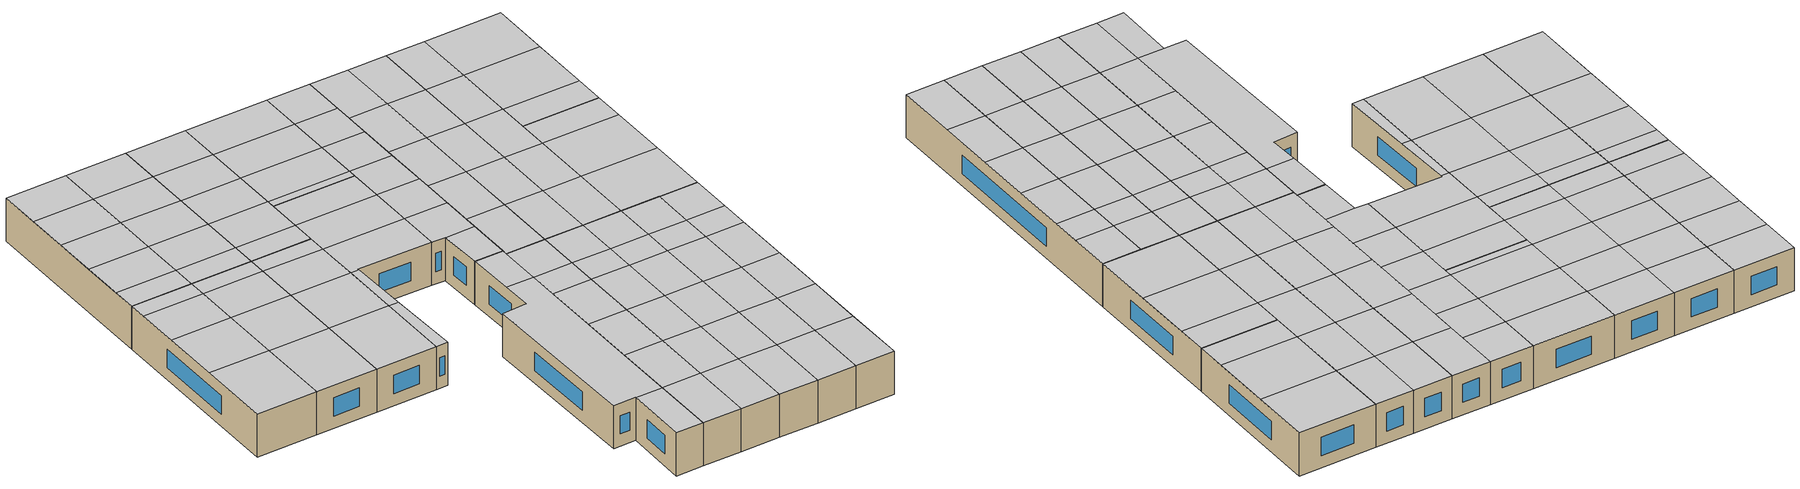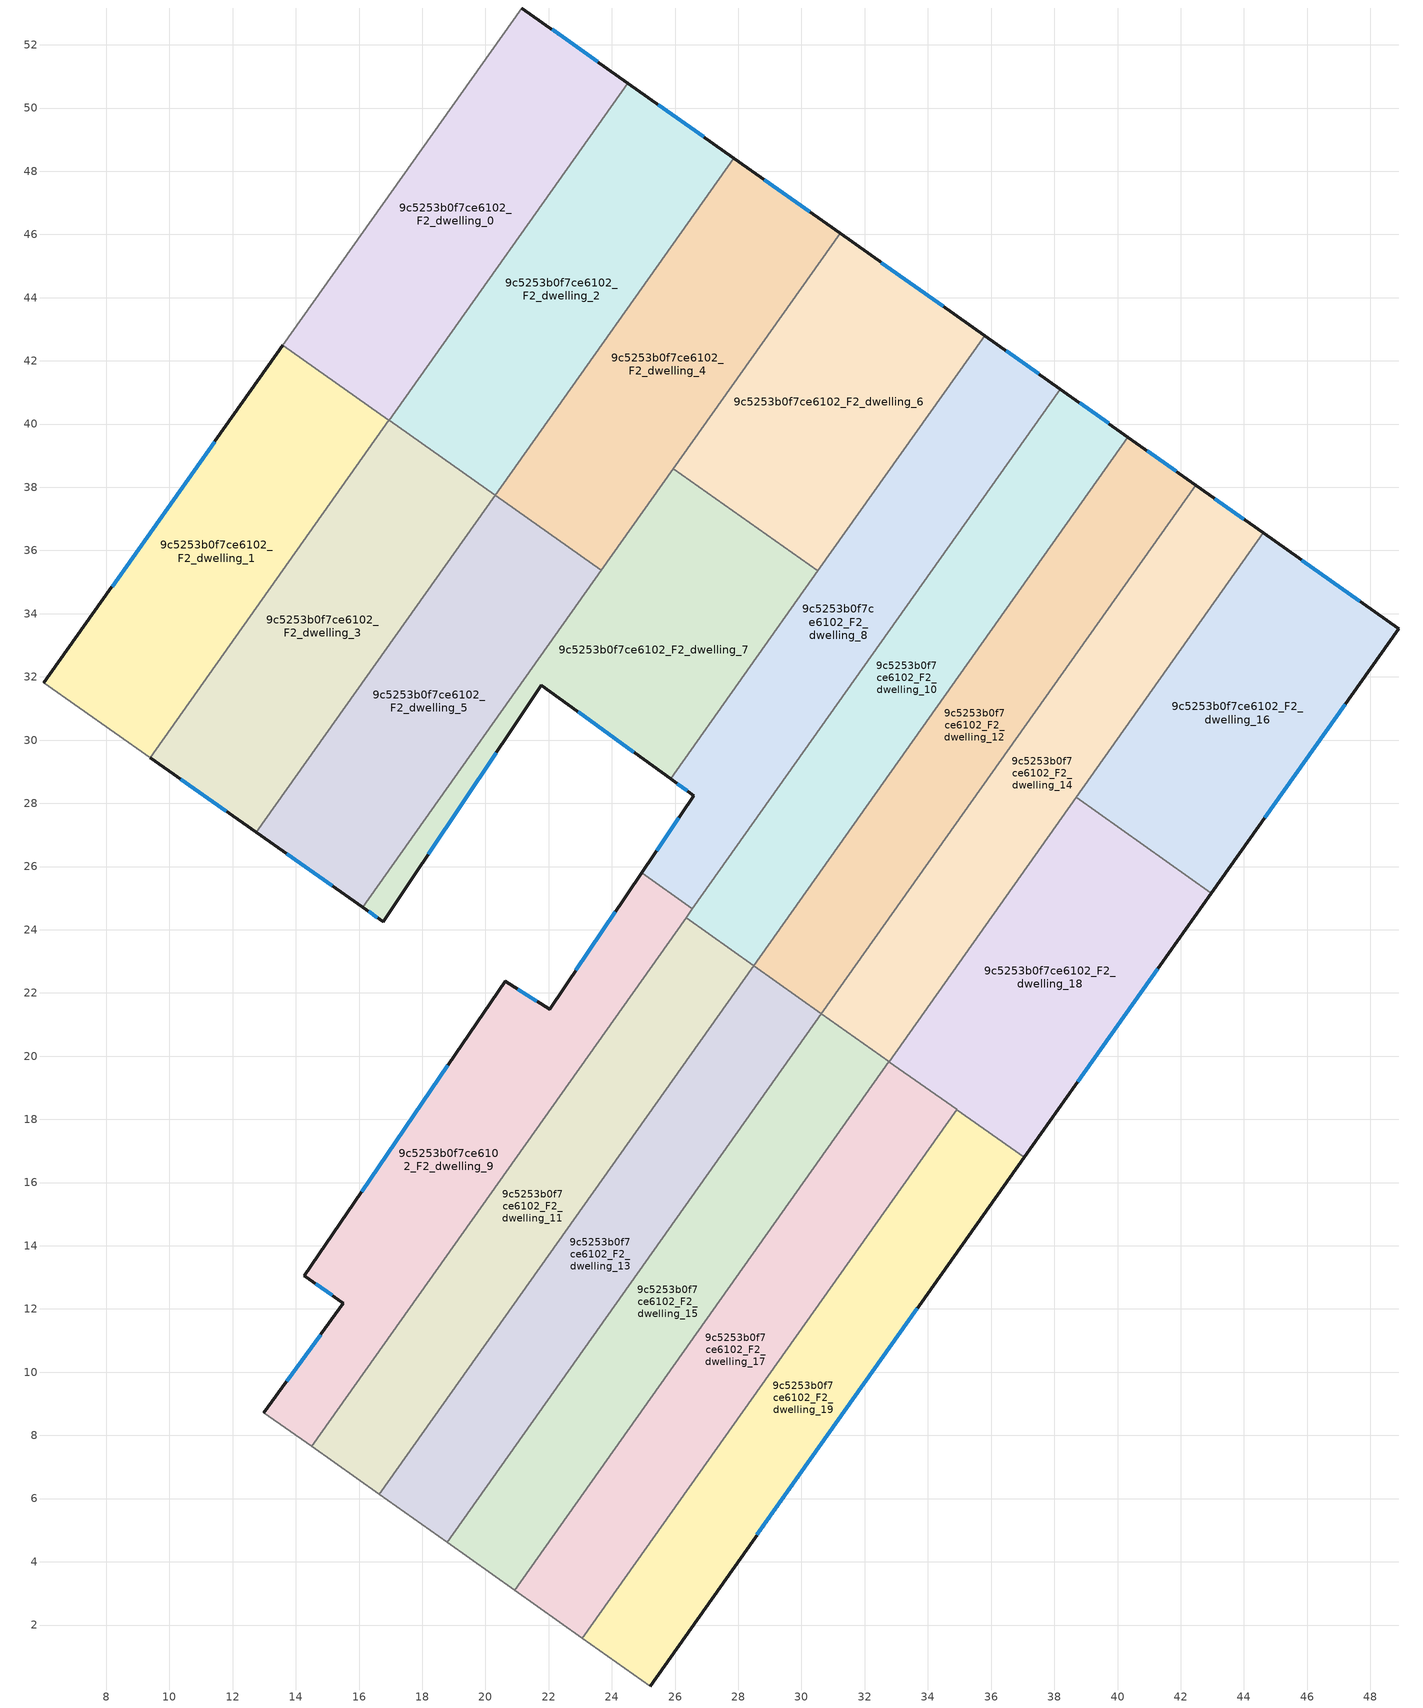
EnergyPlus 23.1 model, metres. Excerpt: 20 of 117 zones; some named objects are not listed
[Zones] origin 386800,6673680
9c5253b0f7ce6102_F2_dwelling_0
 floor to 9c5253b0f7ce6102_F1_dwelling_0 (EU_floor_Construction): 24.51,50.79 16.95,40.12 13.59,42.49 21.15,53.17 z6
 wall outside (EU_wall_Construction): 24.51,50.79 21.15,53.17 z6:9
 wall to 9c5253b0f7ce6102_F2_dwelling_1 (EU_wall_Construction): 13.59,42.49 16.95,40.12 z6:9
 wall adiabatic (EU_wall_Construction): 21.15,53.17 13.59,42.49 z6:9
 wall to 9c5253b0f7ce6102_F2_dwelling_2 (EU_wall_Construction): 16.95,40.12 24.51,50.79 z6:9
 window (EU_Window_Construction): 23.55,51.47 22.11,52.49 z6.86:8.14
 ceiling to 9c5253b0f7ce6102_F3_dwelling_2 (EU_floor_Construction): 19.54,43.79 21.2,46.12 17.85,48.5 16.19,46.16 z9
 ceiling to 9c5253b0f7ce6102_F3_dwelling_1 (EU_floor_Construction): 21.2,46.12 22.85,48.46 19.5,50.83 17.85,48.5 z9
 ceiling to 9c5253b0f7ce6102_F3_dwelling_3 (EU_floor_Construction): 17.89,41.45 19.54,43.79 16.19,46.16 14.54,43.83 z9
 ceiling to 9c5253b0f7ce6102_F3_dwelling_0 (EU_floor_Construction): 22.85,48.46 24.51,50.79 21.15,53.17 19.5,50.83 z9
 ceiling to 9c5253b0f7ce6102_F3_dwelling_4 (EU_floor_Construction): 16.95,40.12 17.89,41.45 14.54,43.83 13.59,42.49 z9
9c5253b0f7ce6102_F2_dwelling_1
 floor to 9c5253b0f7ce6102_F1_dwelling_1 (EU_floor_Construction): 16.95,40.12 9.39,29.44 6.03,31.81 13.59,42.49 z6
 wall outside (EU_wall_Construction): 13.59,42.49 6.03,31.81 z6:9
 wall adiabatic (EU_wall_Construction): 6.03,31.81 9.39,29.44 z6:9
 wall to 9c5253b0f7ce6102_F2_dwelling_3 (EU_wall_Construction): 9.39,29.44 16.95,40.12 z6:9
 window (EU_Window_Construction): 11.43,39.44 8.19,34.86 z6.86:8.14
 ceiling to 9c5253b0f7ce6102_F3_dwelling_7 (EU_floor_Construction): 9.39,29.44 12.27,33.51 8.92,35.89 6.03,31.81 z9
 ceiling to 9c5253b0f7ce6102_F3_dwelling_6 (EU_floor_Construction): 12.27,33.51 14.57,36.75 11.21,39.13 8.92,35.89 z9
 ceiling to 9c5253b0f7ce6102_F3_dwelling_5 (EU_floor_Construction): 14.57,36.75 16.24,39.12 12.88,41.49 11.21,39.13 z9
 ceiling to 9c5253b0f7ce6102_F3_dwelling_4 (EU_floor_Construction): 16.24,39.12 16.95,40.12 13.59,42.49 12.88,41.49 z9
9c5253b0f7ce6102_F2_dwelling_10
 floor to 9c5253b0f7ce6102_F1_dwelling_10 (EU_floor_Construction): 40.33,39.59 28.49,22.86 26.35,24.38 38.19,41.1 z6
 wall outside (EU_wall_Construction): 40.33,39.59 38.19,41.1 z6:9
 wall to 9c5253b0f7ce6102_F2_dwelling_12 (EU_wall_Construction): 28.49,22.86 40.33,39.59 z6:9
 wall to 9c5253b0f7ce6102_F2_dwelling_11 (EU_wall_Construction): 26.35,24.38 28.49,22.86 z6:9
 wall to 9c5253b0f7ce6102_F2_dwelling_8 (EU_wall_Construction): 38.19,41.1 26.55,24.66 z6:9
 wall to 9c5253b0f7ce6102_F2_dwelling_9 (EU_wall_Construction): 26.55,24.66 26.35,24.38 z6:9
 window (EU_Window_Construction): 39.72,40.02 38.8,40.67 z6.86:8.14
 ceiling adiabatic (EU_roof_Construction): 28.49,22.86 30.89,26.26 28.75,27.77 26.35,24.38 z9
 ceiling to 9c5253b0f7ce6102_F3_dwelling_11 (EU_floor_Construction): 33.22,29.55 35.59,32.9 33.45,34.41 31.08,31.07 z9
 ceiling to 9c5253b0f7ce6102_F3_dwelling_10 (EU_floor_Construction): 35.59,32.9 37.96,36.24 35.82,37.76 33.45,34.41 z9
 ceiling to 9c5253b0f7ce6102_F3_dwelling_9 (EU_floor_Construction): 37.96,36.24 40.33,39.59 38.19,41.1 35.82,37.76 z9
 ceiling to 9c5253b0f7ce6102_F3_dwelling_12 (EU_floor_Construction): 30.89,26.26 33.22,29.55 31.08,31.07 28.75,27.77 z9
9c5253b0f7ce6102_F2_dwelling_11
 floor to 9c5253b0f7ce6102_F1_dwelling_11 (EU_floor_Construction): 28.49,22.86 16.64,6.13 14.5,7.65 26.35,24.38 z6
 wall to 9c5253b0f7ce6102_F2_dwelling_13 (EU_wall_Construction): 16.64,6.13 28.49,22.86 z6:9
 wall adiabatic (EU_wall_Construction): 14.5,7.65 16.64,6.13 z6:9
 wall to 9c5253b0f7ce6102_F2_dwelling_9 (EU_wall_Construction): 26.35,24.38 14.5,7.65 z6:9
 ceiling to 9c5253b0f7ce6102_F3_dwelling_18 (EU_floor_Construction): 16.64,6.13 19.11,9.62 16.97,11.14 14.5,7.65 z9
 ceiling to 9c5253b0f7ce6102_F3_dwelling_17 (EU_floor_Construction): 19.12,9.62 21.38,12.82 19.24,14.34 16.97,11.14 z9
 ceiling to 9c5253b0f7ce6102_F3_dwelling_16 (EU_floor_Construction): 21.38,12.82 23.55,15.88 21.41,17.4 19.24,14.34 z9
 ceiling to 9c5253b0f7ce6102_F3_dwelling_14 (EU_floor_Construction): 26.84,20.54 28.49,22.86 26.35,24.38 24.7,22.05 z9
 ceiling to 9c5253b0f7ce6102_F3_dwelling_8 (EU_floor_Construction): 25.68,18.9 26.84,20.54 24.7,22.05 23.54,20.42 z9
 ceiling to 9c5253b0f7ce6102_F3_dwelling_15 (EU_floor_Construction): 23.55,15.88 25.68,18.9 23.54,20.42 21.41,17.4 z9
9c5253b0f7ce6102_F2_dwelling_12
 floor to 9c5253b0f7ce6102_F1_dwelling_12 (EU_floor_Construction): 42.47,38.07 30.63,21.34 28.49,22.86 40.33,39.59 z6
 wall outside (EU_wall_Construction): 42.47,38.07 40.33,39.59 z6:9
 wall to 9c5253b0f7ce6102_F2_dwelling_13 (EU_wall_Construction): 28.49,22.86 30.63,21.34 z6:9
 wall to 9c5253b0f7ce6102_F2_dwelling_14 (EU_wall_Construction): 30.63,21.35 42.47,38.07 z6:9
 window (EU_Window_Construction): 41.86,38.5 40.94,39.15 z6.86:8.14
 ceiling to 9c5253b0f7ce6102_F3_dwelling_9 (EU_floor_Construction): 40.1,34.72 42.47,38.07 40.33,39.59 37.96,36.24 z9
 ceiling to 9c5253b0f7ce6102_F3_dwelling_13 (EU_floor_Construction): 30.63,21.34 33.03,24.74 30.89,26.26 28.49,22.86 z9
 ceiling to 9c5253b0f7ce6102_F3_dwelling_11 (EU_floor_Construction): 35.36,28.03 37.73,31.38 35.59,32.9 33.22,29.55 z9
 ceiling to 9c5253b0f7ce6102_F3_dwelling_10 (EU_floor_Construction): 37.73,31.38 40.1,34.72 37.96,36.24 35.59,32.9 z9
 ceiling to 9c5253b0f7ce6102_F3_dwelling_12 (EU_floor_Construction): 33.03,24.74 35.36,28.03 33.22,29.55 30.89,26.26 z9
9c5253b0f7ce6102_F2_dwelling_13
 floor to 9c5253b0f7ce6102_F1_dwelling_13 (EU_floor_Construction): 30.63,21.34 18.78,4.62 16.64,6.13 28.49,22.86 z6
 wall adiabatic (EU_wall_Construction): 16.64,6.13 18.78,4.62 z6:9
 wall to 9c5253b0f7ce6102_F2_dwelling_15 (EU_wall_Construction): 18.78,4.62 30.63,21.34 z6:9
 ceiling to 9c5253b0f7ce6102_F3_dwelling_17 (EU_floor_Construction): 21.26,8.11 23.52,11.31 21.38,12.82 19.12,9.62 z9
 ceiling to 9c5253b0f7ce6102_F3_dwelling_16 (EU_floor_Construction): 23.52,11.31 25.69,14.37 23.55,15.88 21.38,12.82 z9
 ceiling to 9c5253b0f7ce6102_F3_dwelling_18 (EU_floor_Construction): 18.78,4.62 21.26,8.11 19.11,9.62 16.64,6.13 z9
 ceiling to 9c5253b0f7ce6102_F3_dwelling_15 (EU_floor_Construction): 25.69,14.37 27.83,17.39 25.68,18.9 23.55,15.88 z9
 ceiling to 9c5253b0f7ce6102_F3_dwelling_14 (EU_floor_Construction): 28.98,19.02 30.63,21.34 28.49,22.86 26.84,20.54 z9
 ceiling to 9c5253b0f7ce6102_F3_dwelling_8 (EU_floor_Construction): 27.83,17.39 28.98,19.02 26.84,20.54 25.68,18.9 z9
9c5253b0f7ce6102_F2_dwelling_14
 floor to 9c5253b0f7ce6102_F1_dwelling_14 (EU_floor_Construction): 44.61,36.55 32.77,19.83 30.63,21.35 42.47,38.07 z6
 wall outside (EU_wall_Construction): 44.61,36.55 42.47,38.07 z6:9
 wall to 9c5253b0f7ce6102_F2_dwelling_16 (EU_wall_Construction): 38.69,28.19 44.61,36.55 z6:9
 wall to 9c5253b0f7ce6102_F2_dwelling_15 (EU_wall_Construction): 30.63,21.35 32.77,19.83 z6:9
 wall to 9c5253b0f7ce6102_F2_dwelling_18 (EU_wall_Construction): 32.77,19.83 38.69,28.19 z6:9
 window (EU_Window_Construction): 44,36.99 43.08,37.64 z6.86:8.14
 ceiling to 9c5253b0f7ce6102_F3_dwelling_11 (EU_floor_Construction): 37.51,26.52 39.87,29.86 37.73,31.38 35.36,28.03 z9
 ceiling to 9c5253b0f7ce6102_F3_dwelling_12 (EU_floor_Construction): 35.18,23.23 37.51,26.52 35.36,28.03 33.03,24.74 z9
 ceiling to 9c5253b0f7ce6102_F3_dwelling_13 (EU_floor_Construction): 32.77,19.83 35.18,23.23 33.03,24.74 30.63,21.35 z9
 ceiling to 9c5253b0f7ce6102_F3_dwelling_9 (EU_floor_Construction): 42.24,33.21 44.61,36.55 42.47,38.07 40.1,34.72 z9
 ceiling adiabatic (EU_roof_Construction): 39.87,29.86 42.24,33.21 40.1,34.72 37.73,31.38 z9
9c5253b0f7ce6102_F2_dwelling_15
 floor to 9c5253b0f7ce6102_F1_dwelling_15 (EU_floor_Construction): 32.77,19.83 20.92,3.1 18.78,4.62 30.63,21.34 z6
 wall adiabatic (EU_wall_Construction): 18.78,4.62 20.92,3.1 z6:9
 wall to 9c5253b0f7ce6102_F2_dwelling_17 (EU_wall_Construction): 20.92,3.1 32.77,19.83 z6:9
 ceiling to 9c5253b0f7ce6102_F3_dwelling_16 (EU_floor_Construction): 25.66,9.79 27.83,12.85 25.69,14.37 23.52,11.31 z9
 ceiling to 9c5253b0f7ce6102_F3_dwelling_17 (EU_floor_Construction): 23.4,6.59 25.66,9.79 23.52,11.31 21.26,8.11 z9
 ceiling to 9c5253b0f7ce6102_F3_dwelling_14 (EU_floor_Construction): 31.12,17.5 32.77,19.83 30.63,21.34 28.98,19.02 z9
 ceiling to 9c5253b0f7ce6102_F3_dwelling_8 (EU_floor_Construction): 29.97,15.87 31.12,17.5 28.98,19.02 27.83,17.39 z9
 ceiling to 9c5253b0f7ce6102_F3_dwelling_18 (EU_floor_Construction): 20.92,3.1 23.4,6.59 21.26,8.11 18.78,4.62 z9
 ceiling to 9c5253b0f7ce6102_F3_dwelling_15 (EU_floor_Construction): 27.83,12.85 29.97,15.87 27.83,17.39 25.69,14.37 z9
9c5253b0f7ce6102_F2_dwelling_16
 floor to 9c5253b0f7ce6102_F1_dwelling_16 (EU_floor_Construction): 48.89,33.52 42.97,25.16 38.69,28.19 44.61,36.55 z6
 wall outside (EU_wall_Construction): 42.97,25.16 48.89,33.52 44.61,36.55 z6:9
 wall to 9c5253b0f7ce6102_F2_dwelling_18 (EU_wall_Construction): 38.69,28.19 42.97,25.16 z6:9
 window (EU_Window_Construction): 47.67,34.39 45.84,35.69 / 44.66,27.55 47.2,31.13 z6.86:8.14
 ceiling to 9c5253b0f7ce6102_F3_dwelling_10 (EU_floor_Construction): 44.16,26.83 46.52,30.18 42.24,33.21 39.87,29.86 z9
 ceiling to 9c5253b0f7ce6102_F3_dwelling_9 (EU_floor_Construction): 46.52,30.18 48.89,33.52 44.61,36.55 42.24,33.21 z9
 ceiling to 9c5253b0f7ce6102_F3_dwelling_11 (EU_floor_Construction): 42.97,25.16 44.16,26.83 39.87,29.86 38.69,28.19 z9
9c5253b0f7ce6102_F2_dwelling_17
 floor to 9c5253b0f7ce6102_F1_dwelling_17 (EU_floor_Construction): 34.91,18.31 23.07,1.59 20.92,3.1 32.77,19.83 z6
 wall adiabatic (EU_wall_Construction): 20.92,3.1 23.07,1.59 z6:9
 wall to 9c5253b0f7ce6102_F2_dwelling_18 (EU_wall_Construction): 34.91,18.31 32.77,19.83 z6:9
 wall to 9c5253b0f7ce6102_F2_dwelling_19 (EU_wall_Construction): 23.07,1.59 34.91,18.31 z6:9
 ceiling to 9c5253b0f7ce6102_F3_dwelling_14 (EU_floor_Construction): 33.26,15.99 34.91,18.31 32.77,19.83 31.12,17.5 z9
 ceiling to 9c5253b0f7ce6102_F3_dwelling_15 (EU_floor_Construction): 29.97,11.34 32.11,14.36 29.97,15.87 27.83,12.85 z9
 ceiling to 9c5253b0f7ce6102_F3_dwelling_16 (EU_floor_Construction): 27.8,8.28 29.97,11.34 27.83,12.85 25.66,9.79 z9
 ceiling to 9c5253b0f7ce6102_F3_dwelling_8 (EU_floor_Construction): 32.11,14.36 33.26,15.99 31.12,17.5 29.97,15.87 z9
 ceiling to 9c5253b0f7ce6102_F3_dwelling_17 (EU_floor_Construction): 25.54,5.08 27.8,8.28 25.66,9.79 23.4,6.59 z9
 ceiling to 9c5253b0f7ce6102_F3_dwelling_18 (EU_floor_Construction): 23.07,1.59 25.54,5.08 23.4,6.59 20.92,3.1 z9
9c5253b0f7ce6102_F2_dwelling_18
 floor to 9c5253b0f7ce6102_F1_dwelling_18 (EU_floor_Construction): 42.97,25.16 37.05,16.79 32.77,19.83 38.69,28.19 z6
 wall outside (EU_wall_Construction): 37.05,16.79 42.97,25.16 z6:9
 wall to 9c5253b0f7ce6102_F2_dwelling_19 (EU_wall_Construction): 34.91,18.31 37.05,16.79 z6:9
 window (EU_Window_Construction): 38.74,19.18 41.28,22.77 z6.86:8.14
 ceiling to 9c5253b0f7ce6102_F3_dwelling_12 (EU_floor_Construction): 39.46,20.2 41.79,23.49 37.51,26.52 35.18,23.23 z9
 ceiling to 9c5253b0f7ce6102_F3_dwelling_11 (EU_floor_Construction): 41.79,23.49 42.97,25.16 38.69,28.19 37.51,26.52 z9
 ceiling to 9c5253b0f7ce6102_F3_dwelling_13 (EU_floor_Construction): 37.05,16.8 39.46,20.2 35.18,23.23 32.77,19.83 z9
9c5253b0f7ce6102_F2_dwelling_19
 floor to 9c5253b0f7ce6102_F1_dwelling_19 (EU_floor_Construction): 37.05,16.79 25.21,0.07 23.07,1.59 34.91,18.31 z6
 wall outside (EU_wall_Construction): 25.21,0.07 37.05,16.79 z6:9
 wall adiabatic (EU_wall_Construction): 23.07,1.59 25.21,0.07 z6:9
 window (EU_Window_Construction): 28.59,4.85 33.66,12.02 z6.86:8.14
 ceiling to 9c5253b0f7ce6102_F3_dwelling_15 (EU_floor_Construction): 32.11,9.82 34.25,12.84 32.11,14.36 29.97,11.34 z9
 ceiling to 9c5253b0f7ce6102_F3_dwelling_17 (EU_floor_Construction): 27.68,3.56 29.94,6.76 27.8,8.28 25.54,5.08 z9
 ceiling adiabatic (EU_roof_Construction): 25.21,0.07 27.68,3.56 25.54,5.08 23.07,1.59 z9
 ceiling to 9c5253b0f7ce6102_F3_dwelling_16 (EU_floor_Construction): 29.94,6.76 32.11,9.82 29.97,11.34 27.8,8.28 z9
 ceiling to 9c5253b0f7ce6102_F3_dwelling_8 (EU_floor_Construction): 34.25,12.84 35.4,14.47 33.26,15.99 32.11,14.36 z9
 ceiling to 9c5253b0f7ce6102_F3_dwelling_14 (EU_floor_Construction): 35.4,14.47 37.05,16.79 34.91,18.31 33.26,15.99 z9
9c5253b0f7ce6102_F2_dwelling_2
 floor to 9c5253b0f7ce6102_F1_dwelling_2 (EU_floor_Construction): 27.86,48.42 20.3,37.74 16.95,40.12 24.51,50.79 z6
 wall outside (EU_wall_Construction): 27.86,48.42 24.51,50.79 z6:9
 wall to 9c5253b0f7ce6102_F2_dwelling_3 (EU_wall_Construction): 16.95,40.12 20.3,37.74 z6:9
 wall to 9c5253b0f7ce6102_F2_dwelling_4 (EU_wall_Construction): 20.31,37.75 27.86,48.42 z6:9
 window (EU_Window_Construction): 26.9,49.09 25.46,50.11 z6.86:8.14
 ceiling to 9c5253b0f7ce6102_F3_dwelling_3 (EU_floor_Construction): 21.25,39.07 22.9,41.41 19.55,43.79 17.89,41.45 z9
 ceiling to 9c5253b0f7ce6102_F3_dwelling_4 (EU_floor_Construction): 20.3,37.74 21.25,39.07 17.89,41.45 16.95,40.12 z9
 ceiling to 9c5253b0f7ce6102_F3_dwelling_2 (EU_floor_Construction): 22.9,41.41 24.55,43.75 21.2,46.12 19.55,43.79 z9
 ceiling to 9c5253b0f7ce6102_F3_dwelling_1 (EU_floor_Construction): 24.55,43.75 26.21,46.08 22.85,48.46 21.2,46.12 z9
 ceiling to 9c5253b0f7ce6102_F3_dwelling_0 (EU_floor_Construction): 26.21,46.08 27.86,48.42 24.51,50.79 22.85,48.46 z9
9c5253b0f7ce6102_F2_dwelling_3
 floor to 9c5253b0f7ce6102_F1_dwelling_3 (EU_floor_Construction): 20.3,37.74 12.75,27.08 9.39,29.44 16.95,40.12 z6
 wall outside (EU_wall_Construction): 9.39,29.44 12.75,27.08 z6:9
 wall to 9c5253b0f7ce6102_F2_dwelling_5 (EU_wall_Construction): 12.75,27.08 20.3,37.74 z6:9
 window (EU_Window_Construction): 10.35,28.77 11.79,27.75 z6.86:8.14
 ceiling to 9c5253b0f7ce6102_F3_dwelling_6 (EU_floor_Construction): 15.63,31.14 17.92,34.38 14.57,36.75 12.27,33.51 z9
 ceiling to 9c5253b0f7ce6102_F3_dwelling_7 (EU_floor_Construction): 12.75,27.08 15.63,31.14 12.27,33.51 9.39,29.44 z9
 ceiling to 9c5253b0f7ce6102_F3_dwelling_5 (EU_floor_Construction): 17.92,34.38 19.59,36.74 16.24,39.11 14.57,36.75 z9
 ceiling to 9c5253b0f7ce6102_F3_dwelling_4 (EU_floor_Construction): 19.59,36.74 20.3,37.74 16.95,40.12 16.24,39.11 z9
9c5253b0f7ce6102_F2_dwelling_4
 floor to 9c5253b0f7ce6102_F1_dwelling_4 (EU_floor_Construction): 31.22,46.04 23.67,35.37 20.31,37.75 27.86,48.42 z6
 wall outside (EU_wall_Construction): 31.22,46.04 27.86,48.42 z6:9
 wall to 9c5253b0f7ce6102_F2_dwelling_5 (EU_wall_Construction): 20.31,37.75 23.67,35.37 z6:9
 wall to 9c5253b0f7ce6102_F2_dwelling_6 (EU_wall_Construction): 25.95,38.59 31.22,46.04 z6:9
 wall to 9c5253b0f7ce6102_F2_dwelling_7 (EU_wall_Construction): 23.67,35.37 25.95,38.59 z6:9
 window (EU_Window_Construction): 30.26,46.72 28.82,47.74 z6.86:8.14
 ceiling to 9c5253b0f7ce6102_F3_dwelling_1 (EU_floor_Construction): 27.91,41.37 29.57,43.7 26.21,46.08 24.55,43.75 z9
 ceiling to 9c5253b0f7ce6102_F3_dwelling_0 (EU_floor_Construction): 29.57,43.7 31.22,46.04 27.86,48.42 26.21,46.08 z9
 ceiling to 9c5253b0f7ce6102_F3_dwelling_3 (EU_floor_Construction): 24.6,36.7 26.26,39.03 22.9,41.41 21.25,39.07 z9
 ceiling to 9c5253b0f7ce6102_F3_dwelling_2 (EU_floor_Construction): 26.26,39.03 27.91,41.37 24.55,43.75 22.9,41.41 z9
 ceiling to 9c5253b0f7ce6102_F3_dwelling_4 (EU_floor_Construction): 23.67,35.37 24.6,36.7 21.25,39.07 20.31,37.75 z9
9c5253b0f7ce6102_F2_dwelling_5
 floor to 9c5253b0f7ce6102_F1_dwelling_5 (EU_floor_Construction): 23.67,35.37 16.12,24.71 12.75,27.08 20.31,37.75 z6
 wall outside (EU_wall_Construction): 12.75,27.08 16.12,24.71 z6:9
 wall to 9c5253b0f7ce6102_F2_dwelling_7 (EU_wall_Construction): 16.12,24.71 23.67,35.37 z6:9
 window (EU_Window_Construction): 13.71,26.4 15.16,25.39 z6.86:8.14
 ceiling to 9c5253b0f7ce6102_F3_dwelling_5 (EU_floor_Construction): 21.28,32 22.95,34.36 19.59,36.74 17.92,34.38 z9
 ceiling to 9c5253b0f7ce6102_F3_dwelling_4 (EU_floor_Construction): 22.95,34.36 23.67,35.37 20.31,37.75 19.59,36.74 z9
 ceiling adiabatic (EU_roof_Construction): 16.12,24.71 18.98,28.76 15.63,31.14 12.75,27.08 z9
 ceiling to 9c5253b0f7ce6102_F3_dwelling_6 (EU_floor_Construction): 18.98,28.76 21.28,32 17.92,34.38 15.63,31.14 z9
9c5253b0f7ce6102_F2_dwelling_6
 floor to 9c5253b0f7ce6102_F1_dwelling_6 (EU_floor_Construction): 35.79,42.8 30.52,35.36 25.95,38.59 31.22,46.04 z6
 wall outside (EU_wall_Construction): 35.79,42.8 31.22,46.04 z6:9
 wall to 9c5253b0f7ce6102_F2_dwelling_7 (EU_wall_Construction): 25.95,38.59 30.52,35.36 z6:9
 wall to 9c5253b0f7ce6102_F2_dwelling_8 (EU_wall_Construction): 30.52,35.36 35.79,42.8 z6:9
 window (EU_Window_Construction): 34.48,43.73 32.53,45.11 z6.86:8.14
 ceiling to 9c5253b0f7ce6102_F3_dwelling_0 (EU_floor_Construction): 34.14,40.47 35.79,42.8 31.22,46.04 29.57,43.7 z9
 ceiling to 9c5253b0f7ce6102_F3_dwelling_2 (EU_floor_Construction): 30.83,35.79 32.48,38.13 27.91,41.37 26.26,39.03 z9
 ceiling to 9c5253b0f7ce6102_F3_dwelling_1 (EU_floor_Construction): 32.48,38.13 34.14,40.47 29.57,43.7 27.91,41.37 z9
 ceiling to 9c5253b0f7ce6102_F3_dwelling_3 (EU_floor_Construction): 30.52,35.36 30.83,35.79 26.26,39.03 25.95,38.59 z9
9c5253b0f7ce6102_F2_dwelling_7
 floor to 9c5253b0f7ce6102_F1_dwelling_7 (EU_floor_Construction): 30.52,35.36 25.86,28.77 21.77,31.74 16.77,24.25 16.12,24.71 25.95,38.59 z6
 wall outside (EU_wall_Construction): 16.12,24.71 16.77,24.25 21.77,31.74 25.86,28.77 z6:9
 wall to 9c5253b0f7ce6102_F2_dwelling_8 (EU_wall_Construction): 25.86,28.77 30.52,35.36 z6:9
 window (EU_Window_Construction): 22.94,30.89 24.69,29.62 / 18.2,26.39 20.34,29.6 / 16.3,24.58 16.58,24.38 z6.86:8.14
 ceiling to 9c5253b0f7ce6102_F3_dwelling_5 (EU_floor_Construction): 25.86,28.77 27.52,31.12 22.95,34.36 21.28,32 21.73,31.68 21.77,31.74 z9
 ceiling to 9c5253b0f7ce6102_F3_dwelling_6 (EU_floor_Construction): 19.52,28.38 21.73,31.68 21.28,32 18.98,28.76 z9
 ceiling adiabatic (EU_roof_Construction): 16.77,24.25 19.52,28.38 18.98,28.76 16.12,24.71 z9; 27.52,31.12 29.18,33.46 24.6,36.7 22.95,34.36 z9
 ceiling to 9c5253b0f7ce6102_F3_dwelling_3 (EU_floor_Construction): 29.18,33.46 30.52,35.36 25.95,38.59 24.6,36.7 z9
9c5253b0f7ce6102_F2_dwelling_8
 floor to 9c5253b0f7ce6102_F1_dwelling_8 (EU_floor_Construction): 38.19,41.1 26.55,24.66 24.94,25.8 26.59,28.24 25.86,28.77 35.79,42.8 z6
 wall outside (EU_wall_Construction): 38.19,41.1 35.79,42.8 / 25.86,28.77 26.59,28.24 24.94,25.8 z6:9
 wall to 9c5253b0f7ce6102_F2_dwelling_9 (EU_wall_Construction): 24.94,25.8 26.55,24.66 z6:9
 window (EU_Window_Construction): 37.5,41.59 36.48,42.31 / 26.12,27.54 25.41,26.49 / 26.07,28.62 26.38,28.39 z6.86:8.14
 ceiling to 9c5253b0f7ce6102_F3_dwelling_5 (EU_floor_Construction): 28.25,27.07 29.92,29.43 27.52,31.12 25.86,28.77 26.59,28.24 z9
 ceiling to 9c5253b0f7ce6102_F3_dwelling_4 (EU_floor_Construction): 29.92,29.43 31.57,31.76 29.18,33.46 27.52,31.12 z9
 ceiling to 9c5253b0f7ce6102_F3_dwelling_2 (EU_floor_Construction): 33.23,34.1 34.88,36.43 32.48,38.13 30.83,35.79 z9
 ceiling to 9c5253b0f7ce6102_F3_dwelling_0 (EU_floor_Construction): 36.54,38.77 38.19,41.1 35.79,42.8 34.14,40.47 z9
 ceiling to 9c5253b0f7ce6102_F3_dwelling_1 (EU_floor_Construction): 34.88,36.43 36.54,38.77 34.14,40.47 32.48,38.13 z9
 ceiling to 9c5253b0f7ce6102_F3_dwelling_14 (EU_floor_Construction): 26.55,24.66 28.25,27.07 26.59,28.24 24.94,25.8 z9
 ceiling to 9c5253b0f7ce6102_F3_dwelling_3 (EU_floor_Construction): 31.57,31.76 33.23,34.1 30.83,35.79 29.18,33.46 z9
9c5253b0f7ce6102_F2_dwelling_9
 floor to 9c5253b0f7ce6102_F1_dwelling_9 (EU_floor_Construction): 26.55,24.66 14.5,7.65 12.99,8.72 15.51,12.18 14.27,13.06 20.62,22.37 22.03,21.49 24.94,25.8 z6
 wall outside (EU_wall_Construction): 24.94,25.8 22.03,21.49 20.62,22.37 14.27,13.06 15.51,12.18 12.99,8.72 z6:9
 wall adiabatic (EU_wall_Construction): 12.99,8.72 14.5,7.65 z6:9
 window (EU_Window_Construction): 14.79,11.19 13.71,9.71 / 14.63,12.81 15.15,12.43 / 18.81,19.71 16.09,15.72 / 21.63,21.74 21.03,22.12 / 24.11,24.57 22.86,22.72 z6.86:8.14
 ceiling to 9c5253b0f7ce6102_F3_dwelling_8 (EU_floor_Construction): 16.97,11.14 24.7,22.05 23.15,23.15 22.03,21.49 20.62,22.37 14.27,13.06 z9
 ceiling to 9c5253b0f7ce6102_F3_dwelling_14 (EU_floor_Construction): 24.7,22.05 26.55,24.66 24.94,25.8 23.15,23.15 z9
 ceiling to 9c5253b0f7ce6102_F3_dwelling_18 (EU_floor_Construction): 14.5,7.65 16.97,11.14 15.51,12.18 12.99,8.72 z9
[Building]
EU S2 Campaign: North Axis=0; Terrain=City; Solar Distribution=FullExterior
[Site:Location]
Helsinki-Vantaa.AP: Latitude=60.317; Longitude=24.963; Time Zone=2; Elevation=54.6
[SizingPeriod:WeatherFileDays]
AnnualSizingPeriod: Begin Month=1; Begin Day of Month=1; End Month=12; End Day of Month=31; Day of Week for Start Day=Monday; Use Weather File Daylight Saving Period=No; Use Weather File Rain and Snow Indicators=No
[MATERIAL]
EU_InternalMass_Material: Roughness=MediumRough; Thickness=0.1; Conductivity=1; Density=1800; Specific Heat=900; Thermal Absorptance=0.9; Solar Absorptance=0.7; Visible Absorptance=0.7
[MATERIAL:NOMASS] Roughness=MediumRough; Thermal Absorptance=0.9; Solar Absorptance=0.7; Visible Absorptance=0.7
Name | Thermal Resistance
EU_wall_NoMass | 1.10183
EU_roof_NoMass; EU_floor_NoMass | 1.70606
[WINDOWMATERIAL:SIMPLEGLAZINGSYSTEM]
EU_Window_SimpleGlazing: UFactor=3.11035; Solar Heat Gain Coefficient=0.8; Visible Transmittance=0.8
[CONSTRUCTION]
EU_wall_Construction: EU_wall_NoMass
EU_roof_Construction: EU_roof_NoMass
EU_floor_Construction: EU_floor_NoMass
EU_Window_Construction: EU_Window_SimpleGlazing
EU_InternalMass_Construction: EU_InternalMass_Material
[ZONE] Type=1; Multiplier=1; Ceiling Height=autocalculate; Floor Area=autocalculate; Part of Total Floor Area=Yes
Name | Volume
9c5253b0f7ce6102_F2_dwelling_0 | 161.287
9c5253b0f7ce6102_F2_dwelling_1 | 161.281
9c5253b0f7ce6102_F2_dwelling_10 | 161.294
9c5253b0f7ce6102_F2_dwelling_11 | 161.298
9c5253b0f7ce6102_F2_dwelling_12 | 161.272
9c5253b0f7ce6102_F2_dwelling_13 | 161.269
9c5253b0f7ce6102_F2_dwelling_14; 9c5253b0f7ce6102_F2_dwelling_15 | 161.276
9c5253b0f7ce6102_F2_dwelling_16 | 161.268
9c5253b0f7ce6102_F2_dwelling_17 | 161.255
9c5253b0f7ce6102_F2_dwelling_18; 9c5253b0f7ce6102_F2_dwelling_3 | 161.277
9c5253b0f7ce6102_F2_dwelling_19 | 161.271
9c5253b0f7ce6102_F2_dwelling_2 | 161.262
9c5253b0f7ce6102_F2_dwelling_4 | 161.291
9c5253b0f7ce6102_F2_dwelling_5 | 161.273
9c5253b0f7ce6102_F2_dwelling_6; 9c5253b0f7ce6102_F2_dwelling_7 | 153.289
9c5253b0f7ce6102_F2_dwelling_8 | 169.257
9c5253b0f7ce6102_F2_dwelling_9 | 169.263
[INTERNALMASS] Construction=EU_InternalMass_Construction
Name | Zone or ZoneList | Surface Area
9c5253b0f7ce6102_F2_dwelling_0_EU_InternalMass | 9c5253b0f7ce6102_F2_dwelling_0 | 53.7631
9c5253b0f7ce6102_F2_dwelling_1_EU_InternalMass | 9c5253b0f7ce6102_F2_dwelling_1 | 53.7604
9c5253b0f7ce6102_F2_dwelling_2_EU_InternalMass | 9c5253b0f7ce6102_F2_dwelling_2 | 53.7537
9c5253b0f7ce6102_F2_dwelling_3_EU_InternalMass | 9c5253b0f7ce6102_F2_dwelling_3 | 53.7598
9c5253b0f7ce6102_F2_dwelling_4_EU_InternalMass | 9c5253b0f7ce6102_F2_dwelling_4 | 53.7642
9c5253b0f7ce6102_F2_dwelling_5_EU_InternalMass | 9c5253b0f7ce6102_F2_dwelling_5 | 53.7585
9c5253b0f7ce6102_F2_dwelling_6_EU_InternalMass | 9c5253b0f7ce6102_F2_dwelling_6 | 51.0958
9c5253b0f7ce6102_F2_dwelling_7_EU_InternalMass | 9c5253b0f7ce6102_F2_dwelling_7 | 51.0944
9c5253b0f7ce6102_F2_dwelling_8_EU_InternalMass | 9c5253b0f7ce6102_F2_dwelling_8 | 56.4194
9c5253b0f7ce6102_F2_dwelling_9_EU_InternalMass | 9c5253b0f7ce6102_F2_dwelling_9 | 56.4208
9c5253b0f7ce6102_F2_dwelling_10_EU_InternalMass | 9c5253b0f7ce6102_F2_dwelling_10 | 53.7647
9c5253b0f7ce6102_F2_dwelling_11_EU_InternalMass | 9c5253b0f7ce6102_F2_dwelling_11 | 53.7662
9c5253b0f7ce6102_F2_dwelling_12_EU_InternalMass | 9c5253b0f7ce6102_F2_dwelling_12 | 53.7564
9c5253b0f7ce6102_F2_dwelling_13_EU_InternalMass | 9c5253b0f7ce6102_F2_dwelling_13 | 53.7571
9c5253b0f7ce6102_F2_dwelling_14_EU_InternalMass | 9c5253b0f7ce6102_F2_dwelling_14 | 53.7582
9c5253b0f7ce6102_F2_dwelling_15_EU_InternalMass | 9c5253b0f7ce6102_F2_dwelling_15 | 53.772
9c5253b0f7ce6102_F2_dwelling_16_EU_InternalMass | 9c5253b0f7ce6102_F2_dwelling_16 | 53.7576
9c5253b0f7ce6102_F2_dwelling_17_EU_InternalMass | 9c5253b0f7ce6102_F2_dwelling_17 | 53.7523
9c5253b0f7ce6102_F2_dwelling_18_EU_InternalMass | 9c5253b0f7ce6102_F2_dwelling_18 | 53.7603
9c5253b0f7ce6102_F2_dwelling_19_EU_InternalMass | 9c5253b0f7ce6102_F2_dwelling_19 | 53.7574
[OTHEREQUIPMENT] Fuel Type=Electricity; Design Level Calculation Method=Watts/Area; Power per Zone Floor Area=1; Fraction Latent=0; Fraction Radiant=0; Fraction Lost=0; Carbon Dioxide Generation Rate=0; EndUse Subcategory=EU_Step8_InternalGains
Name | Zone or ZoneList or Space or SpaceList | Schedule
EU_Step8_InternalGain_9c5253b0f7ce6102_F2_dwelling_0_f000 | 9c5253b0f7ce6102_F2_dwelling_0 | EU_Step8_GainSchedule_9c5253b0f7ce6102_F2_dwelling_0_f000
EU_Step8_InternalGain_9c5253b0f7ce6102_F2_dwelling_1_f000 | 9c5253b0f7ce6102_F2_dwelling_1 | EU_Step8_GainSchedule_9c5253b0f7ce6102_F2_dwelling_1_f000
EU_Step8_InternalGain_9c5253b0f7ce6102_F2_dwelling_2_f000 | 9c5253b0f7ce6102_F2_dwelling_2 | EU_Step8_GainSchedule_9c5253b0f7ce6102_F2_dwelling_2_f000
EU_Step8_InternalGain_9c5253b0f7ce6102_F2_dwelling_3_f000 | 9c5253b0f7ce6102_F2_dwelling_3 | EU_Step8_GainSchedule_9c5253b0f7ce6102_F2_dwelling_3_f000
EU_Step8_InternalGain_9c5253b0f7ce6102_F2_dwelling_4_f000 | 9c5253b0f7ce6102_F2_dwelling_4 | EU_Step8_GainSchedule_9c5253b0f7ce6102_F2_dwelling_4_f000
EU_Step8_InternalGain_9c5253b0f7ce6102_F2_dwelling_5_f000 | 9c5253b0f7ce6102_F2_dwelling_5 | EU_Step8_GainSchedule_9c5253b0f7ce6102_F2_dwelling_5_f000
EU_Step8_InternalGain_9c5253b0f7ce6102_F2_dwelling_6_f000 | 9c5253b0f7ce6102_F2_dwelling_6 | EU_Step8_GainSchedule_9c5253b0f7ce6102_F2_dwelling_6_f000
EU_Step8_InternalGain_9c5253b0f7ce6102_F2_dwelling_7_f000 | 9c5253b0f7ce6102_F2_dwelling_7 | EU_Step8_GainSchedule_9c5253b0f7ce6102_F2_dwelling_7_f000
EU_Step8_InternalGain_9c5253b0f7ce6102_F2_dwelling_8_f000 | 9c5253b0f7ce6102_F2_dwelling_8 | EU_Step8_GainSchedule_9c5253b0f7ce6102_F2_dwelling_8_f000
EU_Step8_InternalGain_9c5253b0f7ce6102_F2_dwelling_9_f000 | 9c5253b0f7ce6102_F2_dwelling_9 | EU_Step8_GainSchedule_9c5253b0f7ce6102_F2_dwelling_9_f000
EU_Step8_InternalGain_9c5253b0f7ce6102_F2_dwelling_10_f000 | 9c5253b0f7ce6102_F2_dwelling_10 | EU_Step8_GainSchedule_9c5253b0f7ce6102_F2_dwelling_10_f000
EU_Step8_InternalGain_9c5253b0f7ce6102_F2_dwelling_11_f000 | 9c5253b0f7ce6102_F2_dwelling_11 | EU_Step8_GainSchedule_9c5253b0f7ce6102_F2_dwelling_11_f000
EU_Step8_InternalGain_9c5253b0f7ce6102_F2_dwelling_12_f000 | 9c5253b0f7ce6102_F2_dwelling_12 | EU_Step8_GainSchedule_9c5253b0f7ce6102_F2_dwelling_12_f000
EU_Step8_InternalGain_9c5253b0f7ce6102_F2_dwelling_13_f000 | 9c5253b0f7ce6102_F2_dwelling_13 | EU_Step8_GainSchedule_9c5253b0f7ce6102_F2_dwelling_13_f000
EU_Step8_InternalGain_9c5253b0f7ce6102_F2_dwelling_14_f000 | 9c5253b0f7ce6102_F2_dwelling_14 | EU_Step8_GainSchedule_9c5253b0f7ce6102_F2_dwelling_14_f000
EU_Step8_InternalGain_9c5253b0f7ce6102_F2_dwelling_15_f000 | 9c5253b0f7ce6102_F2_dwelling_15 | EU_Step8_GainSchedule_9c5253b0f7ce6102_F2_dwelling_15_f000
EU_Step8_InternalGain_9c5253b0f7ce6102_F2_dwelling_16_f000 | 9c5253b0f7ce6102_F2_dwelling_16 | EU_Step8_GainSchedule_9c5253b0f7ce6102_F2_dwelling_16_f000
EU_Step8_InternalGain_9c5253b0f7ce6102_F2_dwelling_17_f000 | 9c5253b0f7ce6102_F2_dwelling_17 | EU_Step8_GainSchedule_9c5253b0f7ce6102_F2_dwelling_17_f000
EU_Step8_InternalGain_9c5253b0f7ce6102_F2_dwelling_18_f000 | 9c5253b0f7ce6102_F2_dwelling_18 | EU_Step8_GainSchedule_9c5253b0f7ce6102_F2_dwelling_18_f000
EU_Step8_InternalGain_9c5253b0f7ce6102_F2_dwelling_19_f000 | 9c5253b0f7ce6102_F2_dwelling_19 | EU_Step8_GainSchedule_9c5253b0f7ce6102_F2_dwelling_19_f000
[ZONEVENTILATION:DESIGNFLOWRATE] Schedule=EU_AlwaysOn; Design Flow Rate Calculation Method=AirChanges/Hour; Air Changes per Hour=0.756316; Ventilation Type=Natural; Fan Pressure Rise=0; Fan Total Efficiency=1; Constant Term Coefficient=1; Temperature Term Coefficient=0; Velocity Term Coefficient=0; Velocity Squared Term Coefficient=0; Minimum Indoor Temperature=-100; Maximum Indoor Temperature=100; Delta Temperature=-100; Minimum Outdoor Temperature=-100; Maximum Outdoor Temperature=100; Maximum Wind Speed=40
Name | Zone or ZoneList or Space or SpaceList
EU_ConstantAir_9c5253b0f7ce6102_F2_dwelling_0 | 9c5253b0f7ce6102_F2_dwelling_0
EU_ConstantAir_9c5253b0f7ce6102_F2_dwelling_1 | 9c5253b0f7ce6102_F2_dwelling_1
EU_ConstantAir_9c5253b0f7ce6102_F2_dwelling_2 | 9c5253b0f7ce6102_F2_dwelling_2
EU_ConstantAir_9c5253b0f7ce6102_F2_dwelling_3 | 9c5253b0f7ce6102_F2_dwelling_3
EU_ConstantAir_9c5253b0f7ce6102_F2_dwelling_4 | 9c5253b0f7ce6102_F2_dwelling_4
EU_ConstantAir_9c5253b0f7ce6102_F2_dwelling_5 | 9c5253b0f7ce6102_F2_dwelling_5
EU_ConstantAir_9c5253b0f7ce6102_F2_dwelling_6 | 9c5253b0f7ce6102_F2_dwelling_6
EU_ConstantAir_9c5253b0f7ce6102_F2_dwelling_7 | 9c5253b0f7ce6102_F2_dwelling_7
EU_ConstantAir_9c5253b0f7ce6102_F2_dwelling_8 | 9c5253b0f7ce6102_F2_dwelling_8
EU_ConstantAir_9c5253b0f7ce6102_F2_dwelling_9 | 9c5253b0f7ce6102_F2_dwelling_9
EU_ConstantAir_9c5253b0f7ce6102_F2_dwelling_10 | 9c5253b0f7ce6102_F2_dwelling_10
EU_ConstantAir_9c5253b0f7ce6102_F2_dwelling_11 | 9c5253b0f7ce6102_F2_dwelling_11
EU_ConstantAir_9c5253b0f7ce6102_F2_dwelling_12 | 9c5253b0f7ce6102_F2_dwelling_12
EU_ConstantAir_9c5253b0f7ce6102_F2_dwelling_13 | 9c5253b0f7ce6102_F2_dwelling_13
EU_ConstantAir_9c5253b0f7ce6102_F2_dwelling_14 | 9c5253b0f7ce6102_F2_dwelling_14
EU_ConstantAir_9c5253b0f7ce6102_F2_dwelling_15 | 9c5253b0f7ce6102_F2_dwelling_15
EU_ConstantAir_9c5253b0f7ce6102_F2_dwelling_16 | 9c5253b0f7ce6102_F2_dwelling_16
EU_ConstantAir_9c5253b0f7ce6102_F2_dwelling_17 | 9c5253b0f7ce6102_F2_dwelling_17
EU_ConstantAir_9c5253b0f7ce6102_F2_dwelling_18 | 9c5253b0f7ce6102_F2_dwelling_18
EU_ConstantAir_9c5253b0f7ce6102_F2_dwelling_19 | 9c5253b0f7ce6102_F2_dwelling_19
[HVACTEMPLATE:ZONE:IDEALLOADSAIRSYSTEM] System Availability Schedule=EU_AlwaysOn; Maximum Heating Supply Air Temperature=50; Minimum Cooling Supply Air Temperature=13; Maximum Heating Supply Air Humidity Ratio=0.0156; Minimum Cooling Supply Air Humidity Ratio=0.0077; Heating Limit=NoLimit; Cooling Limit=NoLimit; Heating Availability Schedule=EU_AlwaysOn; Cooling Availability Schedule=EU_CoolingOff; Dehumidification Control Type=ConstantSensibleHeatRatio; Cooling Sensible Heat Ratio=0.7; Dehumidification Setpoint=60; Humidification Control Type=None; Humidification Setpoint=30; Outdoor Air Method=None; Outdoor Air Flow Rate per Person=0.00944; Outdoor Air Flow Rate per Zone Floor Area=0; Outdoor Air Flow Rate per Zone=0; Demand Controlled Ventilation Type=None; Outdoor Air Economizer Type=NoEconomizer; Heat Recovery Type=None; Sensible Heat Recovery Effectiveness=0.7; Latent Heat Recovery Effectiveness=0.65
Name | Template Thermostat
9c5253b0f7ce6102_F2_dwelling_0 | EU_HeatOnly_9c5253b0f7ce6102_F2_dwelling_0
9c5253b0f7ce6102_F2_dwelling_1 | EU_HeatOnly_9c5253b0f7ce6102_F2_dwelling_1
9c5253b0f7ce6102_F2_dwelling_2 | EU_HeatOnly_9c5253b0f7ce6102_F2_dwelling_2
9c5253b0f7ce6102_F2_dwelling_3 | EU_HeatOnly_9c5253b0f7ce6102_F2_dwelling_3
9c5253b0f7ce6102_F2_dwelling_4 | EU_HeatOnly_9c5253b0f7ce6102_F2_dwelling_4
9c5253b0f7ce6102_F2_dwelling_5 | EU_HeatOnly_9c5253b0f7ce6102_F2_dwelling_5
9c5253b0f7ce6102_F2_dwelling_6 | EU_HeatOnly_9c5253b0f7ce6102_F2_dwelling_6
9c5253b0f7ce6102_F2_dwelling_7 | EU_HeatOnly_9c5253b0f7ce6102_F2_dwelling_7
9c5253b0f7ce6102_F2_dwelling_8 | EU_HeatOnly_9c5253b0f7ce6102_F2_dwelling_8
9c5253b0f7ce6102_F2_dwelling_9 | EU_HeatOnly_9c5253b0f7ce6102_F2_dwelling_9
9c5253b0f7ce6102_F2_dwelling_10 | EU_HeatOnly_9c5253b0f7ce6102_F2_dwelling_10
9c5253b0f7ce6102_F2_dwelling_11 | EU_HeatOnly_9c5253b0f7ce6102_F2_dwelling_11
9c5253b0f7ce6102_F2_dwelling_12 | EU_HeatOnly_9c5253b0f7ce6102_F2_dwelling_12
9c5253b0f7ce6102_F2_dwelling_13 | EU_HeatOnly_9c5253b0f7ce6102_F2_dwelling_13
9c5253b0f7ce6102_F2_dwelling_14 | EU_HeatOnly_9c5253b0f7ce6102_F2_dwelling_14
9c5253b0f7ce6102_F2_dwelling_15 | EU_HeatOnly_9c5253b0f7ce6102_F2_dwelling_15
9c5253b0f7ce6102_F2_dwelling_16 | EU_HeatOnly_9c5253b0f7ce6102_F2_dwelling_16
9c5253b0f7ce6102_F2_dwelling_17 | EU_HeatOnly_9c5253b0f7ce6102_F2_dwelling_17
9c5253b0f7ce6102_F2_dwelling_18 | EU_HeatOnly_9c5253b0f7ce6102_F2_dwelling_18
9c5253b0f7ce6102_F2_dwelling_19 | EU_HeatOnly_9c5253b0f7ce6102_F2_dwelling_19
[SIZING:ZONE] Zone Cooling Design Supply Air Temperature Input Method=SupplyAirTemperature; Zone Cooling Design Supply Air Temperature=13; Zone Heating Design Supply Air Temperature Input Method=SupplyAirTemperature; Zone Heating Design Supply Air Temperature=50; Zone Cooling Design Supply Air Humidity Ratio=0.008; Zone Heating Design Supply Air Humidity Ratio=0.008; Cooling Design Air Flow Method=DesignDay; Cooling Design Air Flow Rate=0; Cooling Minimum Air Flow per Zone Floor Area=0.000762; Cooling Minimum Air Flow=0; Cooling Minimum Air Flow Fraction=0.2; Heating Design Air Flow Method=DesignDay; Heating Design Air Flow Rate=0; Heating Maximum Air Flow per Zone Floor Area=0.002032; Heating Maximum Air Flow=0.141576; Heating Maximum Air Flow Fraction=0.3; Account for Dedicated Outdoor Air System=No; Dedicated Outdoor Air System Control Strategy=NeutralSupplyAir; Dedicated Outdoor Air Low Setpoint Temperature for Design=autosize; Dedicated Outdoor Air High Setpoint Temperature for Design=autosize; Zone Load Sizing Method=Sensible Load Only No Latent Load; Zone Latent Cooling Design Supply Air Humidity Ratio Input Method=HumidityRatioDifference; Zone Cooling Design Supply Air Humidity Ratio Difference=0.005; Zone Latent Heating Design Supply Air Humidity Ratio Input Method=HumidityRatioDifference; Zone Humidification Design Supply Air Humidity Ratio Difference=0.005
9c5253b0f7ce6102_F2_dwelling_0; 9c5253b0f7ce6102_F2_dwelling_1; 9c5253b0f7ce6102_F2_dwelling_2; 9c5253b0f7ce6102_F2_dwelling_3; 9c5253b0f7ce6102_F2_dwelling_4; 9c5253b0f7ce6102_F2_dwelling_5; 9c5253b0f7ce6102_F2_dwelling_6; 9c5253b0f7ce6102_F2_dwelling_7; 9c5253b0f7ce6102_F2_dwelling_8; 9c5253b0f7ce6102_F2_dwelling_9; 9c5253b0f7ce6102_F2_dwelling_10; 9c5253b0f7ce6102_F2_dwelling_11; 9c5253b0f7ce6102_F2_dwelling_12; 9c5253b0f7ce6102_F2_dwelling_13; 9c5253b0f7ce6102_F2_dwelling_14; 9c5253b0f7ce6102_F2_dwelling_15; 9c5253b0f7ce6102_F2_dwelling_16; 9c5253b0f7ce6102_F2_dwelling_17; 9c5253b0f7ce6102_F2_dwelling_18; 9c5253b0f7ce6102_F2_dwelling_19
[SCHEDULE:CONSTANT]
Name | Hourly Value
EU_AlwaysOn | 1
EU_CoolingOff | 0
[SCHEDULE:FILE] Column Number=1; Rows to Skip at Top=0; Number of Hours of Data=8760; Column Separator=Comma; Interpolate to Timestep=No; Minutes per Item=60; Adjust Schedule for Daylight Savings=Yes
Name | File
EU_Step8_GainSchedule_9c5253b0f7ce6102_F2_dwelling_0_f000 | ../../schedules/9c5253b0f7ce6102/9c5253b0f7ce6102_F2_dwelling_0_f000_gain.csv
EU_Step8_GainSchedule_9c5253b0f7ce6102_F2_dwelling_1_f000 | ../../schedules/9c5253b0f7ce6102/9c5253b0f7ce6102_F2_dwelling_1_f000_gain.csv
EU_Step8_GainSchedule_9c5253b0f7ce6102_F2_dwelling_2_f000 | ../../schedules/9c5253b0f7ce6102/9c5253b0f7ce6102_F2_dwelling_2_f000_gain.csv
EU_Step8_GainSchedule_9c5253b0f7ce6102_F2_dwelling_3_f000 | ../../schedules/9c5253b0f7ce6102/9c5253b0f7ce6102_F2_dwelling_3_f000_gain.csv
EU_Step8_GainSchedule_9c5253b0f7ce6102_F2_dwelling_4_f000 | ../../schedules/9c5253b0f7ce6102/9c5253b0f7ce6102_F2_dwelling_4_f000_gain.csv
EU_Step8_GainSchedule_9c5253b0f7ce6102_F2_dwelling_5_f000 | ../../schedules/9c5253b0f7ce6102/9c5253b0f7ce6102_F2_dwelling_5_f000_gain.csv
EU_Step8_GainSchedule_9c5253b0f7ce6102_F2_dwelling_6_f000 | ../../schedules/9c5253b0f7ce6102/9c5253b0f7ce6102_F2_dwelling_6_f000_gain.csv
EU_Step8_GainSchedule_9c5253b0f7ce6102_F2_dwelling_7_f000 | ../../schedules/9c5253b0f7ce6102/9c5253b0f7ce6102_F2_dwelling_7_f000_gain.csv
EU_Step8_GainSchedule_9c5253b0f7ce6102_F2_dwelling_8_f000 | ../../schedules/9c5253b0f7ce6102/9c5253b0f7ce6102_F2_dwelling_8_f000_gain.csv
EU_Step8_GainSchedule_9c5253b0f7ce6102_F2_dwelling_9_f000 | ../../schedules/9c5253b0f7ce6102/9c5253b0f7ce6102_F2_dwelling_9_f000_gain.csv
EU_Step8_GainSchedule_9c5253b0f7ce6102_F2_dwelling_10_f000 | ../../schedules/9c5253b0f7ce6102/9c5253b0f7ce6102_F2_dwelling_10_f000_gain.csv
EU_Step8_GainSchedule_9c5253b0f7ce6102_F2_dwelling_11_f000 | ../../schedules/9c5253b0f7ce6102/9c5253b0f7ce6102_F2_dwelling_11_f000_gain.csv
EU_Step8_GainSchedule_9c5253b0f7ce6102_F2_dwelling_12_f000 | ../../schedules/9c5253b0f7ce6102/9c5253b0f7ce6102_F2_dwelling_12_f000_gain.csv
EU_Step8_GainSchedule_9c5253b0f7ce6102_F2_dwelling_13_f000 | ../../schedules/9c5253b0f7ce6102/9c5253b0f7ce6102_F2_dwelling_13_f000_gain.csv
EU_Step8_GainSchedule_9c5253b0f7ce6102_F2_dwelling_14_f000 | ../../schedules/9c5253b0f7ce6102/9c5253b0f7ce6102_F2_dwelling_14_f000_gain.csv
EU_Step8_GainSchedule_9c5253b0f7ce6102_F2_dwelling_15_f000 | ../../schedules/9c5253b0f7ce6102/9c5253b0f7ce6102_F2_dwelling_15_f000_gain.csv
EU_Step8_GainSchedule_9c5253b0f7ce6102_F2_dwelling_16_f000 | ../../schedules/9c5253b0f7ce6102/9c5253b0f7ce6102_F2_dwelling_16_f000_gain.csv
EU_Step8_GainSchedule_9c5253b0f7ce6102_F2_dwelling_17_f000 | ../../schedules/9c5253b0f7ce6102/9c5253b0f7ce6102_F2_dwelling_17_f000_gain.csv
EU_Step8_GainSchedule_9c5253b0f7ce6102_F2_dwelling_18_f000 | ../../schedules/9c5253b0f7ce6102/9c5253b0f7ce6102_F2_dwelling_18_f000_gain.csv
EU_Step8_GainSchedule_9c5253b0f7ce6102_F2_dwelling_19_f000 | ../../schedules/9c5253b0f7ce6102/9c5253b0f7ce6102_F2_dwelling_19_f000_gain.csv
